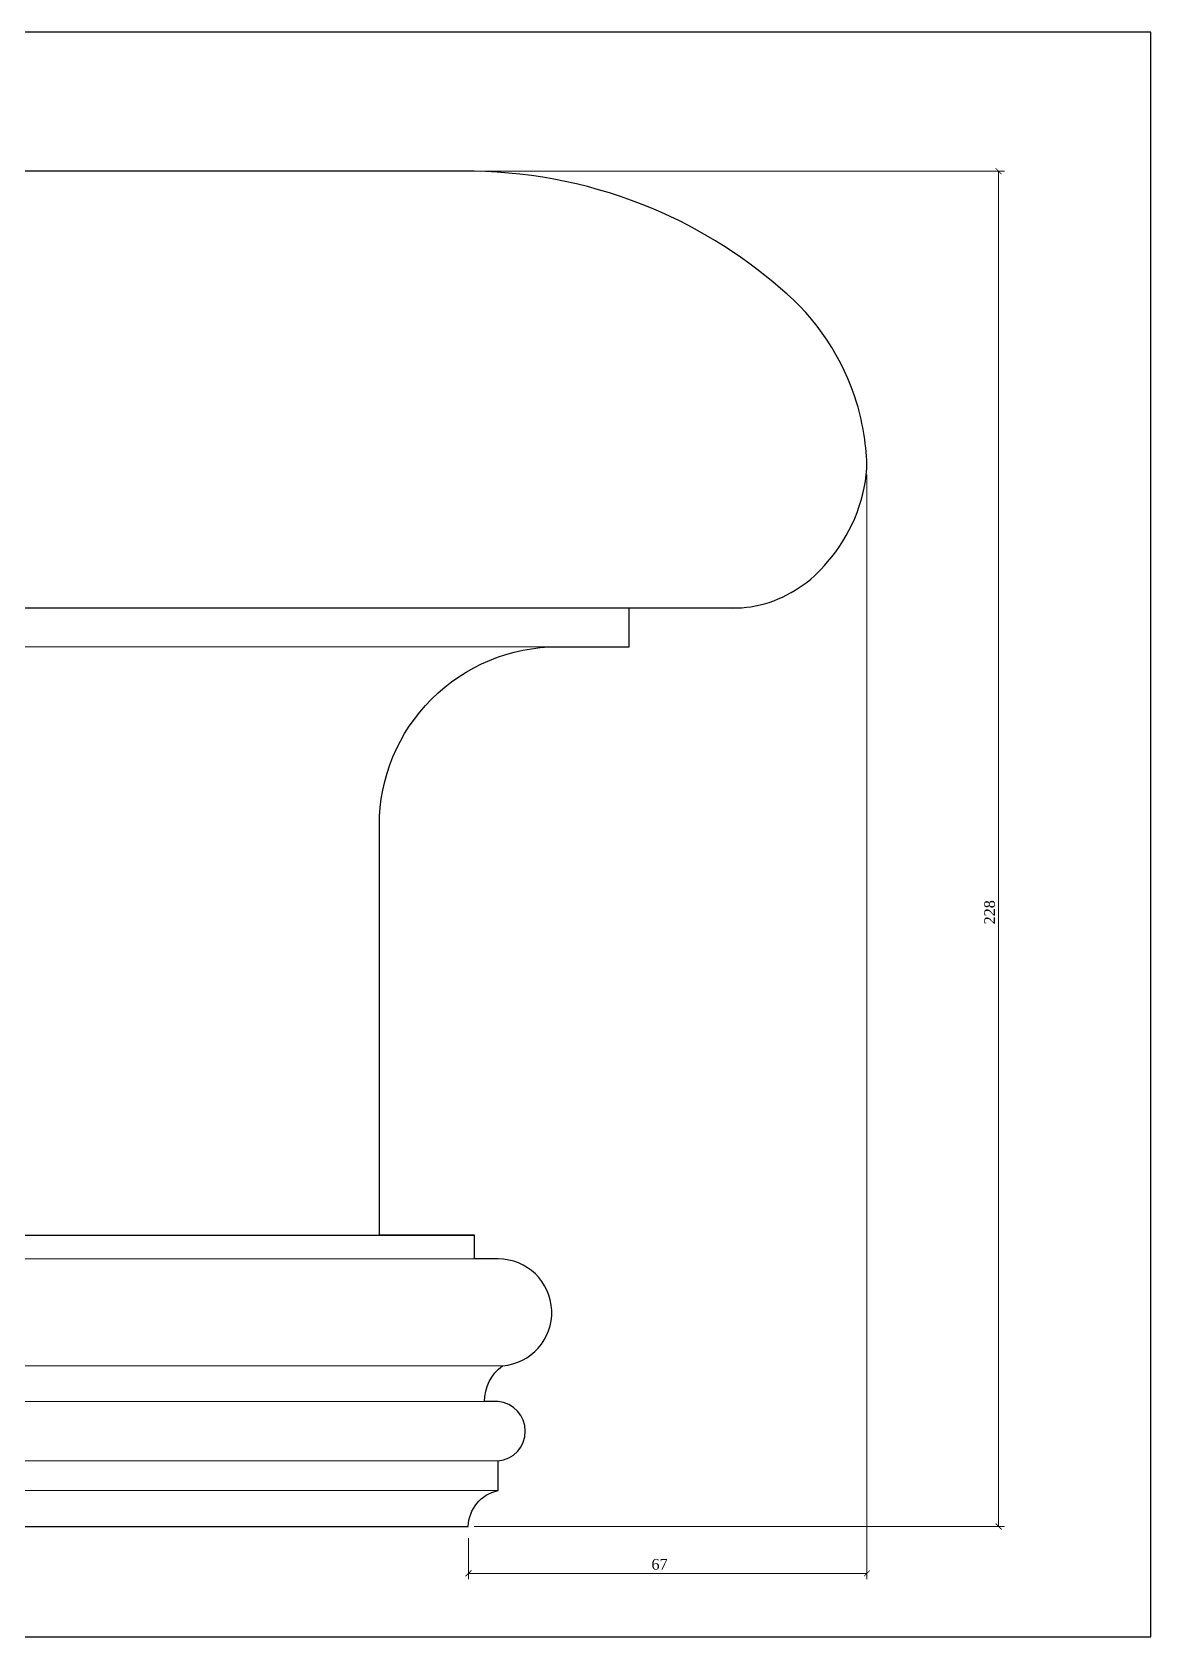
# Model space of a CAD drawing. Header units: millimetres. Extents: x 308746 to 309151, y -94821 to -94551.
# Drawn here: x 308963.1 to 309151.2, y -94821.4 to -94551.4 of the extents above; entities that cross this region are included whole.
import ezdxf

# ---------------------------------------------------------------- set-up
doc = ezdxf.new("R2010")
doc.units = ezdxf.units.MM
doc.header["$MEASUREMENT"] = 0
doc.styles.get("Standard").update_dxf_attribs({"font": 'times.ttf'})
doc.dimstyles.new('M_1', dxfattribs={"dimtxt": 1.8, "dimasz": 1, "dimexe": 1, "dimexo": 1, "dimgap": 0.6, "dimtad": 1, "dimdec": 0, "dimdsep": 46, "dimtxsty": 'Standard', "dimblk": 'ARCHTICK', "dimcen": -5, "dimclrd": 7, "dimclre": 7, "dimclrt": 7, "dimadec": 0, "dimazin": 0, "dimtfac": 1, "dimtdec": 0, "dimtmove": 0, "dimatfit": 3, "dimfxl": 1, "dimtolj": 1, "dimtzin": 0, "dimlwd": 5, "dimlwe": 5, "dimarcsym": 0})

# ---------------------------------------------------------------- blocks, each defined once
blk = doc.blocks.new('_ArchTick')
at = {"color": 0, "linetype": 'ByBlock', "const_width": 0.15}
blk.add_lwpolyline([(-0.5, -0.5), (0.5, 0.5)], dxfattribs=at)
blk = doc.blocks.new('*D44')
at = {"color": 7, "lineweight": 5, "ltscale": 1000, "transparency": 16777216}
for p, q in [((309103.45, -94625.8), (309103.45, -94811.69)), ((309036.46, -94804.75), (309036.46, -94811.69)), ((309036.46, -94810.69), (309103.45, -94810.69))]:
    blk.add_line(p, q, dxfattribs=at)
at = {"layer": 'Defpoints', "color": 0, "ltscale": 1000, "transparency": 16777216}
for p in [(309103.45, -94624.8), (309036.46, -94803.75), (309103.45, -94810.69)]:
    blk.add_point(p, dxfattribs=at)
at = {"color": 7, "lineweight": 5, "ltscale": 1000, "transparency": 16777216, "rotation": 180}
blk.add_blockref('_ArchTick', (309036.46, -94810.69), dxfattribs=at)
at = {"color": 7, "lineweight": 5, "ltscale": 1000, "transparency": 16777216}
blk.add_blockref('_ArchTick', (309103.45, -94810.69), dxfattribs=at)
at = {"color": 7, "ltscale": 1000, "transparency": 16777216, "insert": (309068.57, -94809.18), "char_height": 1.8, "attachment_point": 5}
blk.add_mtext('\\A1;67', dxfattribs=at)
blk = doc.blocks.new('*D2')
at = {"color": 7, "lineweight": 5, "ltscale": 1000, "transparency": 16777216}
for p, q in [((309036.45, -94574.8), (309126.59, -94574.8)), ((309125.59, -94802.8), (309125.59, -94574.8)), ((309037.41, -94802.8), (309126.59, -94802.8))]:
    blk.add_line(p, q, dxfattribs=at)
at = {"layer": 'Defpoints', "color": 0, "ltscale": 1000, "transparency": 16777216}
for p in [(309035.45, -94574.8), (309125.59, -94574.8), (309036.41, -94802.8)]:
    blk.add_point(p, dxfattribs=at)
at = {"color": 7, "lineweight": 5, "ltscale": 1000, "transparency": 16777216}
for p, rotation in [((309125.59, -94574.8), 90), ((309125.59, -94802.8), 270)]:
    blk.add_blockref('_ArchTick', p, dxfattribs=dict(at, rotation=rotation))
at = {"color": 7, "ltscale": 1000, "transparency": 16777216, "insert": (309124.08, -94699.47), "char_height": 1.8, "attachment_point": 5, "rotation": 90}
blk.add_mtext('\\A1;228', dxfattribs=at)

msp = doc.modelspace()

# ---------------------------------------------------------------- linework, layer by layer
at = {"color": 7}
for p, q in [((308889.2, -94648.26), (309081.94, -94648.26)), ((308846.59, -94753.8), (309037.45, -94753.8))]:
    msp.add_line(p, q, dxfattribs=at)
at = {"linetype": 'Continuous', "lineweight": 15}
for p, q in [((308872.59, -94654.8), (309063.45, -94654.8)), ((308846.59, -94757.8), (309037.45, -94757.8)), ((308851.28, -94775.77), (309042.14, -94775.77)), ((308848.28, -94781.8), (309039.14, -94781.8)), ((308850.55, -94791.77), (309041.41, -94791.77)), ((308850.55, -94796.77), (309041.41, -94796.77))]:
    msp.add_line(p, q, dxfattribs=at)
at = {"color": 6, "ltscale": 1000}
msp.add_lwpolyline([(308746.2, -94821.38), (309151.2, -94821.38), (309151.2, -94551.38), (308746.2, -94551.38)], close=True, dxfattribs=at)
at = {"color": 7}
for points in [[(309080.06, -94648.26, 0.080089), (309086.23, -94647.57, 0.151589), (309096.83, -94640.52, 0.160196), (309103.45, -94624.8, 0.069597), (309101.75, -94613.84, 0.147578), (309088.92, -94594.5, 0.085346), (309065.65, -94580.38, 0.096515), (309035.45, -94574.8), (308790.59, -94574.8)], [(308845.55, -94802.8), (309036.41, -94802.8, -0.348497), (309041.41, -94796.77), (309041.41, -94791.77, 0.920067), (309041.41, -94781.8), (309039.14, -94781.8, -0.235129), (309042.14, -94775.77, 0.96214), (309041.45, -94757.8), (309037.45, -94757.8), (309037.45, -94753.8), (309021.45, -94753.8), (309021.45, -94684.8, -0.414214), (309051.45, -94654.8), (309063.45, -94654.8), (309063.45, -94648.26)]]:
    msp.add_lwpolyline(points, format="xyb", dxfattribs=at)

# ---------------------------------------------------------------- dimensions: what is measured, and where the dimension line sits
at = {"color": 5, "ltscale": 1000}
dim = msp.add_linear_dim(base=(309125.59, -94574.8), p1=(309036.41, -94802.8), p2=(309035.45, -94574.8), angle=90, dimstyle='M_1', dxfattribs=at)
dim.commit()
dim.dimension.update_dxf_attribs({"geometry": '*D2', "text_midpoint": (309125.59, -94699.47), "dimtype": 128})
at = {"color": 7, "ltscale": 1000}
dim = msp.add_linear_dim(base=(309103.45, -94810.69), p1=(309036.46, -94803.75), p2=(309103.45, -94624.8), dimstyle='M_1', dxfattribs=at)
dim.commit()
dim.dimension.update_dxf_attribs({"geometry": '*D44', "text_midpoint": (309068.57, -94810.69), "dimtype": 128})

doc.saveas('drawing.dxf')
